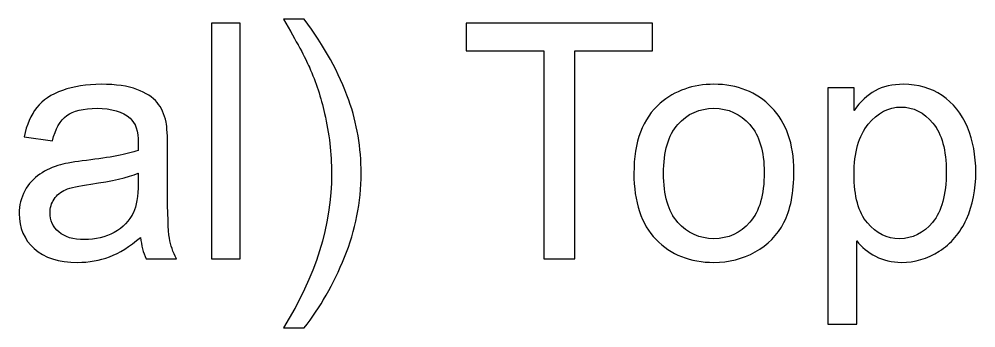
# Model space of a CAD drawing. Header units: millimetres. Extents: x -961 to -101, y 26 to 952.
# Drawn here: x -919.45 to -882.52, y 80.25 to 92.16 of the extents above; entities that cross this region are included whole.
import ezdxf

# ---------------------------------------------------------------- set-up
doc = ezdxf.new("R2010")
doc.units = ezdxf.units.MM
doc.header["$MEASUREMENT"] = 0
doc.layers.add('Layer 1', color=7, linetype='Continuous')

msp = doc.modelspace()

# ---------------------------------------------------------------- linework, layer by layer
at = {"layer": 'Layer 1', "color": 250}
for points, knots in [([(-912.0263, 82.917), (-912.0263, 82.917), (-912.0263, 92.0102), (-912.0263, 92.0102), (-912.0263, 92.0102), (-912.0263, 92.0102), (-910.9087, 92.0102), (-910.9087, 92.0102), (-910.9087, 92.0102), (-910.9087, 92.0102), (-910.9087, 82.917), (-910.9087, 82.917), (-910.9087, 82.917), (-910.9087, 82.917), (-912.0263, 82.917), (-912.0263, 82.917)], [0, 0, 0, 0, 0.2, 0.2, 0.2, 0.2, 0.4, 0.4, 0.4, 0.4, 0.6, 0.6, 0.6, 0.6, 1, 1, 1, 1]), ([(-908.4428, 80.25), (-908.4428, 80.25), (-909.2429, 80.25), (-909.2429, 80.25), (-909.2429, 80.25), (-908.0068, 82.2333), (-907.3887, 84.2188), (-907.3887, 86.2063), (-907.3887, 86.2063), (-907.3887, 86.9831), (-907.4776, 87.7536), (-907.6554, 88.5177), (-907.6554, 88.5177), (-907.7951, 89.1379), (-907.9919, 89.7327), (-908.2438, 90.3042), (-908.2438, 90.3042), (-908.4047, 90.6746), (-908.7391, 91.2948), (-909.2429, 92.1626), (-909.2429, 92.1626), (-909.2429, 92.1626), (-908.4428, 92.1626), (-908.4428, 92.1626), (-908.4428, 92.1626), (-907.6681, 91.1254), (-907.0945, 90.084), (-906.7219, 89.0384), (-906.7219, 89.0384), (-906.4044, 88.1388), (-906.2457, 87.1969), (-906.2457, 86.2127), (-906.2457, 86.2127), (-906.2457, 85.0972), (-906.4595, 84.0177), (-906.887, 82.9763), (-906.887, 82.9763), (-907.3125, 81.9349), (-907.8311, 81.0268), (-908.4428, 80.25)], [0, 0, 0, 0, 0.0909091, 0.0909091, 0.0909091, 0.0909091, 0.1818182, 0.1818182, 0.1818182, 0.1818182, 0.2727273, 0.2727273, 0.2727273, 0.2727273, 0.3636364, 0.3636364, 0.3636364, 0.3636364, 0.4545455, 0.4545455, 0.4545455, 0.4545455, 0.5454545, 0.5454545, 0.5454545, 0.5454545, 0.6363636, 0.6363636, 0.6363636, 0.6363636, 0.7272727, 0.7272727, 0.7272727, 0.7272727, 0.8181818, 0.8181818, 0.8181818, 0.8181818, 1, 1, 1, 1]), ([(-899.1993, 82.917), (-899.1993, 82.917), (-899.1993, 90.9434), (-899.1993, 90.9434), (-899.1993, 90.9434), (-899.1993, 90.9434), (-902.1965, 90.9434), (-902.1965, 90.9434), (-902.1965, 90.9434), (-902.1965, 90.9434), (-902.1965, 92.0102), (-902.1965, 92.0102), (-902.1965, 92.0102), (-902.1965, 92.0102), (-894.9956, 92.0102), (-894.9956, 92.0102), (-894.9956, 92.0102), (-894.9956, 92.0102), (-894.9956, 90.9434), (-894.9956, 90.9434), (-894.9956, 90.9434), (-894.9956, 90.9434), (-897.9928, 90.9434), (-897.9928, 90.9434), (-897.9928, 90.9434), (-897.9928, 90.9434), (-897.9928, 82.917), (-897.9928, 82.917), (-897.9928, 82.917), (-897.9928, 82.917), (-899.1993, 82.917), (-899.1993, 82.917)], [0, 0, 0, 0, 0.1111111, 0.1111111, 0.1111111, 0.1111111, 0.2222222, 0.2222222, 0.2222222, 0.2222222, 0.3333333, 0.3333333, 0.3333333, 0.3333333, 0.4444444, 0.4444444, 0.4444444, 0.4444444, 0.5555556, 0.5555556, 0.5555556, 0.5555556, 0.6666667, 0.6666667, 0.6666667, 0.6666667, 0.7777778, 0.7777778, 0.7777778, 0.7777778, 1, 1, 1, 1]), ([(-914.7589, 83.7425), (-915.1738, 83.389), (-915.5738, 83.1414), (-915.9569, 82.9953), (-915.9569, 82.9953), (-916.34, 82.8493), (-916.7507, 82.7773), (-917.1909, 82.7773), (-917.1909, 82.7773), (-917.9148, 82.7773), (-918.4715, 82.953), (-918.861, 83.3065), (-918.861, 83.3065), (-919.2505, 83.6578), (-919.4452, 84.1087), (-919.4452, 84.6569), (-919.4452, 84.6569), (-919.4452, 84.9786), (-919.3711, 85.2729), (-919.2251, 85.5396), (-919.2251, 85.5396), (-919.0769, 85.8063), (-918.8843, 86.0179), (-918.6472, 86.1788), (-918.6472, 86.1788), (-918.408, 86.3397), (-918.1413, 86.4624), (-917.8429, 86.545), (-917.8429, 86.545), (-917.6227, 86.6021), (-917.2904, 86.6572), (-916.848, 86.7122), (-916.848, 86.7122), (-915.9463, 86.818), (-915.2796, 86.9471), (-914.8541, 87.0953), (-914.8541, 87.0953), (-914.8499, 87.2477), (-914.8478, 87.3451), (-914.8478, 87.3853), (-914.8478, 87.3853), (-914.8478, 87.8383), (-914.9536, 88.1579), (-915.1653, 88.3441), (-915.1653, 88.3441), (-915.451, 88.596), (-915.8765, 88.7209), (-916.4395, 88.7209), (-916.4395, 88.7209), (-916.9666, 88.7209), (-917.356, 88.6278), (-917.6058, 88.4436), (-917.6058, 88.4436), (-917.8577, 88.2595), (-918.0418, 87.9335), (-918.1625, 87.4636), (-918.1625, 87.4636), (-918.1625, 87.4636), (-919.2547, 87.616), (-919.2547, 87.616), (-919.2547, 87.616), (-919.1552, 88.0838), (-918.9922, 88.4627), (-918.7636, 88.7505), (-918.7636, 88.7505), (-918.535, 89.0384), (-918.2048, 89.2585), (-917.773, 89.4152), (-917.773, 89.4152), (-917.3433, 89.5697), (-916.8417, 89.648), (-916.2744, 89.648), (-916.2744, 89.648), (-915.7114, 89.648), (-915.2521, 89.5824), (-914.8986, 89.449), (-914.8986, 89.449), (-914.5472, 89.3157), (-914.2869, 89.1506), (-914.1218, 88.9495), (-914.1218, 88.9495), (-913.9567, 88.7484), (-913.8403, 88.4944), (-913.7725, 88.1875), (-913.7725, 88.1875), (-913.7365, 87.997), (-913.7175, 87.6541), (-913.7175, 87.1609), (-913.7175, 87.1609), (-913.7175, 87.1609), (-913.7175, 85.6793), (-913.7175, 85.6793), (-913.7175, 85.6793), (-913.7175, 84.6442), (-913.6942, 83.9902), (-913.6476, 83.7129), (-913.6476, 83.7129), (-913.6032, 83.4356), (-913.5101, 83.171), (-913.3746, 82.917), (-913.3746, 82.917), (-913.3746, 82.917), (-914.543, 82.917), (-914.543, 82.917), (-914.543, 82.917), (-914.6552, 83.152), (-914.7271, 83.4271), (-914.7589, 83.7425)], [0, 0, 0, 0, 0.0357143, 0.0357143, 0.0357143, 0.0357143, 0.0714286, 0.0714286, 0.0714286, 0.0714286, 0.1071429, 0.1071429, 0.1071429, 0.1071429, 0.1428571, 0.1428571, 0.1428571, 0.1428571, 0.1785714, 0.1785714, 0.1785714, 0.1785714, 0.2142857, 0.2142857, 0.2142857, 0.2142857, 0.25, 0.25, 0.25, 0.25, 0.2857143, 0.2857143, 0.2857143, 0.2857143, 0.3214286, 0.3214286, 0.3214286, 0.3214286, 0.3571429, 0.3571429, 0.3571429, 0.3571429, 0.3928571, 0.3928571, 0.3928571, 0.3928571, 0.4285714, 0.4285714, 0.4285714, 0.4285714, 0.4642857, 0.4642857, 0.4642857, 0.4642857, 0.5, 0.5, 0.5, 0.5, 0.5357143, 0.5357143, 0.5357143, 0.5357143, 0.5714286, 0.5714286, 0.5714286, 0.5714286, 0.6071429, 0.6071429, 0.6071429, 0.6071429, 0.6428571, 0.6428571, 0.6428571, 0.6428571, 0.6785714, 0.6785714, 0.6785714, 0.6785714, 0.7142857, 0.7142857, 0.7142857, 0.7142857, 0.75, 0.75, 0.75, 0.75, 0.7857143, 0.7857143, 0.7857143, 0.7857143, 0.8214286, 0.8214286, 0.8214286, 0.8214286, 0.8571429, 0.8571429, 0.8571429, 0.8571429, 0.8928571, 0.8928571, 0.8928571, 0.8928571, 0.9285714, 0.9285714, 0.9285714, 0.9285714, 1, 1, 1, 1]), ([(-895.7195, 86.2127), (-895.7195, 87.4297), (-895.3808, 88.3314), (-894.7014, 88.9178), (-894.7014, 88.9178), (-894.1362, 89.4046), (-893.4441, 89.648), (-892.6292, 89.648), (-892.6292, 89.648), (-891.7253, 89.648), (-890.9845, 89.3517), (-890.4088, 88.759), (-890.4088, 88.759), (-889.8352, 88.1685), (-889.5473, 87.3493), (-889.5473, 86.3058), (-889.5473, 86.3058), (-889.5473, 85.4591), (-889.6743, 84.7945), (-889.9283, 84.3098), (-889.9283, 84.3098), (-890.1823, 83.8251), (-890.5527, 83.4483), (-891.0395, 83.1795), (-891.0395, 83.1795), (-891.5243, 82.9106), (-892.0555, 82.7773), (-892.6292, 82.7773), (-892.6292, 82.7773), (-893.552, 82.7773), (-894.2971, 83.0715), (-894.8665, 83.6621), (-894.8665, 83.6621), (-895.4359, 84.2526), (-895.7195, 85.1035), (-895.7195, 86.2127)], [0, 0, 0, 0, 0.1, 0.1, 0.1, 0.1, 0.2, 0.2, 0.2, 0.2, 0.3, 0.3, 0.3, 0.3, 0.4, 0.4, 0.4, 0.4, 0.5, 0.5, 0.5, 0.5, 0.6, 0.6, 0.6, 0.6, 0.7, 0.7, 0.7, 0.7, 0.8, 0.8, 0.8, 0.8, 1, 1, 1, 1]), ([(-888.2371, 80.3897), (-888.2371, 80.3897), (-888.2371, 89.5083), (-888.2371, 89.5083), (-888.2371, 89.5083), (-888.2371, 89.5083), (-887.2211, 89.5083), (-887.2211, 89.5083), (-887.2211, 89.5083), (-887.2211, 89.5083), (-887.2211, 88.6426), (-887.2211, 88.6426), (-887.2211, 88.6426), (-886.9819, 88.977), (-886.711, 89.2289), (-886.4083, 89.3961), (-886.4083, 89.3961), (-886.1077, 89.5633), (-885.7415, 89.648), (-885.3119, 89.648), (-885.3119, 89.648), (-884.7488, 89.648), (-884.2535, 89.5041), (-883.8238, 89.2141), (-883.8238, 89.2141), (-883.3942, 88.9262), (-883.0703, 88.5177), (-882.8502, 87.9928), (-882.8502, 87.9928), (-882.6322, 87.4657), (-882.5221, 86.89), (-882.5221, 86.2613), (-882.5221, 86.2613), (-882.5221, 85.5904), (-882.6427, 84.985), (-882.884, 84.4452), (-882.884, 84.4452), (-883.1253, 83.9076), (-883.4767, 83.4949), (-883.9381, 83.207), (-883.9381, 83.207), (-884.3975, 82.9212), (-884.8822, 82.7773), (-885.3902, 82.7773), (-885.3902, 82.7773), (-885.7627, 82.7773), (-886.0971, 82.8556), (-886.3914, 83.0123), (-886.3914, 83.0123), (-886.6877, 83.1689), (-886.929, 83.3657), (-887.1195, 83.6049), (-887.1195, 83.6049), (-887.1195, 83.6049), (-887.1195, 80.3897), (-887.1195, 80.3897), (-887.1195, 80.3897), (-887.1195, 80.3897), (-888.2371, 80.3897), (-888.2371, 80.3897)], [0, 0, 0, 0, 0.0625, 0.0625, 0.0625, 0.0625, 0.125, 0.125, 0.125, 0.125, 0.1875, 0.1875, 0.1875, 0.1875, 0.25, 0.25, 0.25, 0.25, 0.3125, 0.3125, 0.3125, 0.3125, 0.375, 0.375, 0.375, 0.375, 0.4375, 0.4375, 0.4375, 0.4375, 0.5, 0.5, 0.5, 0.5, 0.5625, 0.5625, 0.5625, 0.5625, 0.625, 0.625, 0.625, 0.625, 0.6875, 0.6875, 0.6875, 0.6875, 0.75, 0.75, 0.75, 0.75, 0.8125, 0.8125, 0.8125, 0.8125, 0.875, 0.875, 0.875, 0.875, 1, 1, 1, 1]), ([(-894.5765, 86.2105), (-894.5765, 85.3681), (-894.3923, 84.7373), (-894.024, 84.3204), (-894.024, 84.3204), (-893.6536, 83.9013), (-893.1901, 83.6917), (-892.6292, 83.6917), (-892.6292, 83.6917), (-892.0746, 83.6917), (-891.6132, 83.9013), (-891.2427, 84.3225), (-891.2427, 84.3225), (-890.8744, 84.7437), (-890.6903, 85.385), (-890.6903, 86.2465), (-890.6903, 86.2465), (-890.6903, 87.0593), (-890.8766, 87.6753), (-891.247, 88.0923), (-891.247, 88.0923), (-891.6174, 88.5114), (-892.0788, 88.7209), (-892.6292, 88.7209), (-892.6292, 88.7209), (-893.1901, 88.7209), (-893.6536, 88.5135), (-894.024, 88.0965), (-894.024, 88.0965), (-894.3923, 87.6795), (-894.5765, 87.0509), (-894.5765, 86.2105)], [0, 0, 0, 0, 0.1111111, 0.1111111, 0.1111111, 0.1111111, 0.2222222, 0.2222222, 0.2222222, 0.2222222, 0.3333333, 0.3333333, 0.3333333, 0.3333333, 0.4444444, 0.4444444, 0.4444444, 0.4444444, 0.5555556, 0.5555556, 0.5555556, 0.5555556, 0.6666667, 0.6666667, 0.6666667, 0.6666667, 0.7777778, 0.7777778, 0.7777778, 0.7777778, 1, 1, 1, 1]), ([(-887.2211, 86.1724), (-887.2211, 85.3279), (-887.0496, 84.7035), (-886.7089, 84.2992), (-886.7089, 84.2992), (-886.366, 83.8949), (-885.9511, 83.6917), (-885.4643, 83.6917), (-885.4643, 83.6917), (-884.969, 83.6917), (-884.5456, 83.9013), (-884.1943, 84.3204), (-884.1943, 84.3204), (-883.8408, 84.7395), (-883.6651, 85.3872), (-883.6651, 86.2656), (-883.6651, 86.2656), (-883.6651, 87.1038), (-883.8365, 87.7303), (-884.1816, 88.1473), (-884.1816, 88.1473), (-884.5266, 88.5643), (-884.9372, 88.7717), (-885.4156, 88.7717), (-885.4156, 88.7717), (-885.8897, 88.7717), (-886.3088, 88.5495), (-886.6729, 88.1071), (-886.6729, 88.1071), (-887.0391, 87.6626), (-887.2211, 87.0191), (-887.2211, 86.1724)], [0, 0, 0, 0, 0.1111111, 0.1111111, 0.1111111, 0.1111111, 0.2222222, 0.2222222, 0.2222222, 0.2222222, 0.3333333, 0.3333333, 0.3333333, 0.3333333, 0.4444444, 0.4444444, 0.4444444, 0.4444444, 0.5555556, 0.5555556, 0.5555556, 0.5555556, 0.6666667, 0.6666667, 0.6666667, 0.6666667, 0.7777778, 0.7777778, 0.7777778, 0.7777778, 1, 1, 1, 1]), ([(-914.8478, 86.219), (-915.2542, 86.0539), (-915.8638, 85.9142), (-916.6766, 85.7999), (-916.6766, 85.7999), (-917.138, 85.7343), (-917.464, 85.6602), (-917.6545, 85.5777), (-917.6545, 85.5777), (-917.845, 85.4951), (-917.991, 85.3745), (-918.0948, 85.2178), (-918.0948, 85.2178), (-918.1985, 85.0591), (-918.2514, 84.8834), (-918.2514, 84.6887), (-918.2514, 84.6887), (-918.2514, 84.3944), (-918.1392, 84.1468), (-917.9127, 83.9499), (-917.9127, 83.9499), (-917.6862, 83.7531), (-917.356, 83.6536), (-916.9221, 83.6536), (-916.9221, 83.6536), (-916.4924, 83.6536), (-916.1093, 83.7467), (-915.7728, 83.9351), (-915.7728, 83.9351), (-915.4383, 84.1214), (-915.1907, 84.3775), (-915.0341, 84.7014), (-915.0341, 84.7014), (-914.9134, 84.9532), (-914.8541, 85.3237), (-914.8541, 85.8126), (-914.8541, 85.8126), (-914.8541, 85.8126), (-914.8478, 86.219), (-914.8478, 86.219)], [0, 0, 0, 0, 0.0909091, 0.0909091, 0.0909091, 0.0909091, 0.1818182, 0.1818182, 0.1818182, 0.1818182, 0.2727273, 0.2727273, 0.2727273, 0.2727273, 0.3636364, 0.3636364, 0.3636364, 0.3636364, 0.4545455, 0.4545455, 0.4545455, 0.4545455, 0.5454545, 0.5454545, 0.5454545, 0.5454545, 0.6363636, 0.6363636, 0.6363636, 0.6363636, 0.7272727, 0.7272727, 0.7272727, 0.7272727, 0.8181818, 0.8181818, 0.8181818, 0.8181818, 1, 1, 1, 1])]:
    msp.add_open_spline(points, degree=3, knots=knots, dxfattribs=at)
at = {"layer": 'Layer 1', "color": 250, "lineweight": 9}
for points, knots in [([(-912.0263, 82.917), (-912.0263, 82.917), (-912.0263, 92.0102), (-912.0263, 92.0102), (-912.0263, 92.0102), (-912.0263, 92.0102), (-910.9087, 92.0102), (-910.9087, 92.0102), (-910.9087, 92.0102), (-910.9087, 92.0102), (-910.9087, 82.917), (-910.9087, 82.917), (-910.9087, 82.917), (-910.9087, 82.917), (-912.0263, 82.917), (-912.0263, 82.917)], [0, 0, 0, 0, 0.2, 0.2, 0.2, 0.2, 0.4, 0.4, 0.4, 0.4, 0.6, 0.6, 0.6, 0.6, 1, 1, 1, 1]), ([(-908.4428, 80.25), (-908.4428, 80.25), (-909.2429, 80.25), (-909.2429, 80.25), (-909.2429, 80.25), (-908.0068, 82.2333), (-907.3887, 84.2188), (-907.3887, 86.2063), (-907.3887, 86.2063), (-907.3887, 86.9831), (-907.4776, 87.7536), (-907.6554, 88.5177), (-907.6554, 88.5177), (-907.7951, 89.1379), (-907.9919, 89.7327), (-908.2438, 90.3042), (-908.2438, 90.3042), (-908.4047, 90.6746), (-908.7391, 91.2948), (-909.2429, 92.1626), (-909.2429, 92.1626), (-909.2429, 92.1626), (-908.4428, 92.1626), (-908.4428, 92.1626), (-908.4428, 92.1626), (-907.6681, 91.1254), (-907.0945, 90.084), (-906.7219, 89.0384), (-906.7219, 89.0384), (-906.4044, 88.1388), (-906.2457, 87.1969), (-906.2457, 86.2127), (-906.2457, 86.2127), (-906.2457, 85.0972), (-906.4595, 84.0177), (-906.887, 82.9763), (-906.887, 82.9763), (-907.3125, 81.9349), (-907.8311, 81.0268), (-908.4428, 80.25)], [0, 0, 0, 0, 0.0909091, 0.0909091, 0.0909091, 0.0909091, 0.1818182, 0.1818182, 0.1818182, 0.1818182, 0.2727273, 0.2727273, 0.2727273, 0.2727273, 0.3636364, 0.3636364, 0.3636364, 0.3636364, 0.4545455, 0.4545455, 0.4545455, 0.4545455, 0.5454545, 0.5454545, 0.5454545, 0.5454545, 0.6363636, 0.6363636, 0.6363636, 0.6363636, 0.7272727, 0.7272727, 0.7272727, 0.7272727, 0.8181818, 0.8181818, 0.8181818, 0.8181818, 1, 1, 1, 1]), ([(-899.1993, 82.917), (-899.1993, 82.917), (-899.1993, 90.9434), (-899.1993, 90.9434), (-899.1993, 90.9434), (-899.1993, 90.9434), (-902.1965, 90.9434), (-902.1965, 90.9434), (-902.1965, 90.9434), (-902.1965, 90.9434), (-902.1965, 92.0102), (-902.1965, 92.0102), (-902.1965, 92.0102), (-902.1965, 92.0102), (-894.9956, 92.0102), (-894.9956, 92.0102), (-894.9956, 92.0102), (-894.9956, 92.0102), (-894.9956, 90.9434), (-894.9956, 90.9434), (-894.9956, 90.9434), (-894.9956, 90.9434), (-897.9928, 90.9434), (-897.9928, 90.9434), (-897.9928, 90.9434), (-897.9928, 90.9434), (-897.9928, 82.917), (-897.9928, 82.917), (-897.9928, 82.917), (-897.9928, 82.917), (-899.1993, 82.917), (-899.1993, 82.917)], [0, 0, 0, 0, 0.1111111, 0.1111111, 0.1111111, 0.1111111, 0.2222222, 0.2222222, 0.2222222, 0.2222222, 0.3333333, 0.3333333, 0.3333333, 0.3333333, 0.4444444, 0.4444444, 0.4444444, 0.4444444, 0.5555556, 0.5555556, 0.5555556, 0.5555556, 0.6666667, 0.6666667, 0.6666667, 0.6666667, 0.7777778, 0.7777778, 0.7777778, 0.7777778, 1, 1, 1, 1]), ([(-914.7589, 83.7425), (-915.1738, 83.389), (-915.5738, 83.1414), (-915.9569, 82.9953), (-915.9569, 82.9953), (-916.34, 82.8493), (-916.7507, 82.7773), (-917.1909, 82.7773), (-917.1909, 82.7773), (-917.9148, 82.7773), (-918.4715, 82.953), (-918.861, 83.3065), (-918.861, 83.3065), (-919.2505, 83.6578), (-919.4452, 84.1087), (-919.4452, 84.6569), (-919.4452, 84.6569), (-919.4452, 84.9786), (-919.3711, 85.2729), (-919.2251, 85.5396), (-919.2251, 85.5396), (-919.0769, 85.8063), (-918.8843, 86.0179), (-918.6472, 86.1788), (-918.6472, 86.1788), (-918.408, 86.3397), (-918.1413, 86.4624), (-917.8429, 86.545), (-917.8429, 86.545), (-917.6227, 86.6021), (-917.2904, 86.6572), (-916.848, 86.7122), (-916.848, 86.7122), (-915.9463, 86.818), (-915.2796, 86.9471), (-914.8541, 87.0953), (-914.8541, 87.0953), (-914.8499, 87.2477), (-914.8478, 87.3451), (-914.8478, 87.3853), (-914.8478, 87.3853), (-914.8478, 87.8383), (-914.9536, 88.1579), (-915.1653, 88.3441), (-915.1653, 88.3441), (-915.451, 88.596), (-915.8765, 88.7209), (-916.4395, 88.7209), (-916.4395, 88.7209), (-916.9666, 88.7209), (-917.356, 88.6278), (-917.6058, 88.4436), (-917.6058, 88.4436), (-917.8577, 88.2595), (-918.0418, 87.9335), (-918.1625, 87.4636), (-918.1625, 87.4636), (-918.1625, 87.4636), (-919.2547, 87.616), (-919.2547, 87.616), (-919.2547, 87.616), (-919.1552, 88.0838), (-918.9922, 88.4627), (-918.7636, 88.7505), (-918.7636, 88.7505), (-918.535, 89.0384), (-918.2048, 89.2585), (-917.773, 89.4152), (-917.773, 89.4152), (-917.3433, 89.5697), (-916.8417, 89.648), (-916.2744, 89.648), (-916.2744, 89.648), (-915.7114, 89.648), (-915.2521, 89.5824), (-914.8986, 89.449), (-914.8986, 89.449), (-914.5472, 89.3157), (-914.2869, 89.1506), (-914.1218, 88.9495), (-914.1218, 88.9495), (-913.9567, 88.7484), (-913.8403, 88.4944), (-913.7725, 88.1875), (-913.7725, 88.1875), (-913.7365, 87.997), (-913.7175, 87.6541), (-913.7175, 87.1609), (-913.7175, 87.1609), (-913.7175, 87.1609), (-913.7175, 85.6793), (-913.7175, 85.6793), (-913.7175, 85.6793), (-913.7175, 84.6442), (-913.6942, 83.9902), (-913.6476, 83.7129), (-913.6476, 83.7129), (-913.6032, 83.4356), (-913.5101, 83.171), (-913.3746, 82.917), (-913.3746, 82.917), (-913.3746, 82.917), (-914.543, 82.917), (-914.543, 82.917), (-914.543, 82.917), (-914.6552, 83.152), (-914.7271, 83.4271), (-914.7589, 83.7425)], [0, 0, 0, 0, 0.0357143, 0.0357143, 0.0357143, 0.0357143, 0.0714286, 0.0714286, 0.0714286, 0.0714286, 0.1071429, 0.1071429, 0.1071429, 0.1071429, 0.1428571, 0.1428571, 0.1428571, 0.1428571, 0.1785714, 0.1785714, 0.1785714, 0.1785714, 0.2142857, 0.2142857, 0.2142857, 0.2142857, 0.25, 0.25, 0.25, 0.25, 0.2857143, 0.2857143, 0.2857143, 0.2857143, 0.3214286, 0.3214286, 0.3214286, 0.3214286, 0.3571429, 0.3571429, 0.3571429, 0.3571429, 0.3928571, 0.3928571, 0.3928571, 0.3928571, 0.4285714, 0.4285714, 0.4285714, 0.4285714, 0.4642857, 0.4642857, 0.4642857, 0.4642857, 0.5, 0.5, 0.5, 0.5, 0.5357143, 0.5357143, 0.5357143, 0.5357143, 0.5714286, 0.5714286, 0.5714286, 0.5714286, 0.6071429, 0.6071429, 0.6071429, 0.6071429, 0.6428571, 0.6428571, 0.6428571, 0.6428571, 0.6785714, 0.6785714, 0.6785714, 0.6785714, 0.7142857, 0.7142857, 0.7142857, 0.7142857, 0.75, 0.75, 0.75, 0.75, 0.7857143, 0.7857143, 0.7857143, 0.7857143, 0.8214286, 0.8214286, 0.8214286, 0.8214286, 0.8571429, 0.8571429, 0.8571429, 0.8571429, 0.8928571, 0.8928571, 0.8928571, 0.8928571, 0.9285714, 0.9285714, 0.9285714, 0.9285714, 1, 1, 1, 1]), ([(-895.7195, 86.2127), (-895.7195, 87.4297), (-895.3808, 88.3314), (-894.7014, 88.9178), (-894.7014, 88.9178), (-894.1362, 89.4046), (-893.4441, 89.648), (-892.6292, 89.648), (-892.6292, 89.648), (-891.7253, 89.648), (-890.9845, 89.3517), (-890.4088, 88.759), (-890.4088, 88.759), (-889.8352, 88.1685), (-889.5473, 87.3493), (-889.5473, 86.3058), (-889.5473, 86.3058), (-889.5473, 85.4591), (-889.6743, 84.7945), (-889.9283, 84.3098), (-889.9283, 84.3098), (-890.1823, 83.8251), (-890.5527, 83.4483), (-891.0395, 83.1795), (-891.0395, 83.1795), (-891.5243, 82.9106), (-892.0555, 82.7773), (-892.6292, 82.7773), (-892.6292, 82.7773), (-893.552, 82.7773), (-894.2971, 83.0715), (-894.8665, 83.6621), (-894.8665, 83.6621), (-895.4359, 84.2526), (-895.7195, 85.1035), (-895.7195, 86.2127)], [0, 0, 0, 0, 0.1, 0.1, 0.1, 0.1, 0.2, 0.2, 0.2, 0.2, 0.3, 0.3, 0.3, 0.3, 0.4, 0.4, 0.4, 0.4, 0.5, 0.5, 0.5, 0.5, 0.6, 0.6, 0.6, 0.6, 0.7, 0.7, 0.7, 0.7, 0.8, 0.8, 0.8, 0.8, 1, 1, 1, 1]), ([(-888.2371, 80.3897), (-888.2371, 80.3897), (-888.2371, 89.5083), (-888.2371, 89.5083), (-888.2371, 89.5083), (-888.2371, 89.5083), (-887.2211, 89.5083), (-887.2211, 89.5083), (-887.2211, 89.5083), (-887.2211, 89.5083), (-887.2211, 88.6426), (-887.2211, 88.6426), (-887.2211, 88.6426), (-886.9819, 88.977), (-886.711, 89.2289), (-886.4083, 89.3961), (-886.4083, 89.3961), (-886.1077, 89.5633), (-885.7415, 89.648), (-885.3119, 89.648), (-885.3119, 89.648), (-884.7488, 89.648), (-884.2535, 89.5041), (-883.8238, 89.2141), (-883.8238, 89.2141), (-883.3942, 88.9262), (-883.0703, 88.5177), (-882.8502, 87.9928), (-882.8502, 87.9928), (-882.6322, 87.4657), (-882.5221, 86.89), (-882.5221, 86.2613), (-882.5221, 86.2613), (-882.5221, 85.5904), (-882.6427, 84.985), (-882.884, 84.4452), (-882.884, 84.4452), (-883.1253, 83.9076), (-883.4767, 83.4949), (-883.9381, 83.207), (-883.9381, 83.207), (-884.3975, 82.9212), (-884.8822, 82.7773), (-885.3902, 82.7773), (-885.3902, 82.7773), (-885.7627, 82.7773), (-886.0971, 82.8556), (-886.3914, 83.0123), (-886.3914, 83.0123), (-886.6877, 83.1689), (-886.929, 83.3657), (-887.1195, 83.6049), (-887.1195, 83.6049), (-887.1195, 83.6049), (-887.1195, 80.3897), (-887.1195, 80.3897), (-887.1195, 80.3897), (-887.1195, 80.3897), (-888.2371, 80.3897), (-888.2371, 80.3897)], [0, 0, 0, 0, 0.0625, 0.0625, 0.0625, 0.0625, 0.125, 0.125, 0.125, 0.125, 0.1875, 0.1875, 0.1875, 0.1875, 0.25, 0.25, 0.25, 0.25, 0.3125, 0.3125, 0.3125, 0.3125, 0.375, 0.375, 0.375, 0.375, 0.4375, 0.4375, 0.4375, 0.4375, 0.5, 0.5, 0.5, 0.5, 0.5625, 0.5625, 0.5625, 0.5625, 0.625, 0.625, 0.625, 0.625, 0.6875, 0.6875, 0.6875, 0.6875, 0.75, 0.75, 0.75, 0.75, 0.8125, 0.8125, 0.8125, 0.8125, 0.875, 0.875, 0.875, 0.875, 1, 1, 1, 1]), ([(-894.5765, 86.2105), (-894.5765, 85.3681), (-894.3923, 84.7373), (-894.024, 84.3204), (-894.024, 84.3204), (-893.6536, 83.9013), (-893.1901, 83.6917), (-892.6292, 83.6917), (-892.6292, 83.6917), (-892.0746, 83.6917), (-891.6132, 83.9013), (-891.2427, 84.3225), (-891.2427, 84.3225), (-890.8744, 84.7437), (-890.6903, 85.385), (-890.6903, 86.2465), (-890.6903, 86.2465), (-890.6903, 87.0593), (-890.8766, 87.6753), (-891.247, 88.0923), (-891.247, 88.0923), (-891.6174, 88.5114), (-892.0788, 88.7209), (-892.6292, 88.7209), (-892.6292, 88.7209), (-893.1901, 88.7209), (-893.6536, 88.5135), (-894.024, 88.0965), (-894.024, 88.0965), (-894.3923, 87.6795), (-894.5765, 87.0509), (-894.5765, 86.2105)], [0, 0, 0, 0, 0.1111111, 0.1111111, 0.1111111, 0.1111111, 0.2222222, 0.2222222, 0.2222222, 0.2222222, 0.3333333, 0.3333333, 0.3333333, 0.3333333, 0.4444444, 0.4444444, 0.4444444, 0.4444444, 0.5555556, 0.5555556, 0.5555556, 0.5555556, 0.6666667, 0.6666667, 0.6666667, 0.6666667, 0.7777778, 0.7777778, 0.7777778, 0.7777778, 1, 1, 1, 1]), ([(-887.2211, 86.1724), (-887.2211, 85.3279), (-887.0496, 84.7035), (-886.7089, 84.2992), (-886.7089, 84.2992), (-886.366, 83.8949), (-885.9511, 83.6917), (-885.4643, 83.6917), (-885.4643, 83.6917), (-884.969, 83.6917), (-884.5456, 83.9013), (-884.1943, 84.3204), (-884.1943, 84.3204), (-883.8408, 84.7395), (-883.6651, 85.3872), (-883.6651, 86.2656), (-883.6651, 86.2656), (-883.6651, 87.1038), (-883.8365, 87.7303), (-884.1816, 88.1473), (-884.1816, 88.1473), (-884.5266, 88.5643), (-884.9372, 88.7717), (-885.4156, 88.7717), (-885.4156, 88.7717), (-885.8897, 88.7717), (-886.3088, 88.5495), (-886.6729, 88.1071), (-886.6729, 88.1071), (-887.0391, 87.6626), (-887.2211, 87.0191), (-887.2211, 86.1724)], [0, 0, 0, 0, 0.1111111, 0.1111111, 0.1111111, 0.1111111, 0.2222222, 0.2222222, 0.2222222, 0.2222222, 0.3333333, 0.3333333, 0.3333333, 0.3333333, 0.4444444, 0.4444444, 0.4444444, 0.4444444, 0.5555556, 0.5555556, 0.5555556, 0.5555556, 0.6666667, 0.6666667, 0.6666667, 0.6666667, 0.7777778, 0.7777778, 0.7777778, 0.7777778, 1, 1, 1, 1]), ([(-914.8478, 86.219), (-915.2542, 86.0539), (-915.8638, 85.9142), (-916.6766, 85.7999), (-916.6766, 85.7999), (-917.138, 85.7343), (-917.464, 85.6602), (-917.6545, 85.5777), (-917.6545, 85.5777), (-917.845, 85.4951), (-917.991, 85.3745), (-918.0948, 85.2178), (-918.0948, 85.2178), (-918.1985, 85.0591), (-918.2514, 84.8834), (-918.2514, 84.6887), (-918.2514, 84.6887), (-918.2514, 84.3944), (-918.1392, 84.1468), (-917.9127, 83.9499), (-917.9127, 83.9499), (-917.6862, 83.7531), (-917.356, 83.6536), (-916.9221, 83.6536), (-916.9221, 83.6536), (-916.4924, 83.6536), (-916.1093, 83.7467), (-915.7728, 83.9351), (-915.7728, 83.9351), (-915.4383, 84.1214), (-915.1907, 84.3775), (-915.0341, 84.7014), (-915.0341, 84.7014), (-914.9134, 84.9532), (-914.8541, 85.3237), (-914.8541, 85.8126), (-914.8541, 85.8126), (-914.8541, 85.8126), (-914.8478, 86.219), (-914.8478, 86.219)], [0, 0, 0, 0, 0.0909091, 0.0909091, 0.0909091, 0.0909091, 0.1818182, 0.1818182, 0.1818182, 0.1818182, 0.2727273, 0.2727273, 0.2727273, 0.2727273, 0.3636364, 0.3636364, 0.3636364, 0.3636364, 0.4545455, 0.4545455, 0.4545455, 0.4545455, 0.5454545, 0.5454545, 0.5454545, 0.5454545, 0.6363636, 0.6363636, 0.6363636, 0.6363636, 0.7272727, 0.7272727, 0.7272727, 0.7272727, 0.8181818, 0.8181818, 0.8181818, 0.8181818, 1, 1, 1, 1])]:
    msp.add_open_spline(points, degree=3, knots=knots, dxfattribs=at)

doc.saveas('drawing.dxf')
